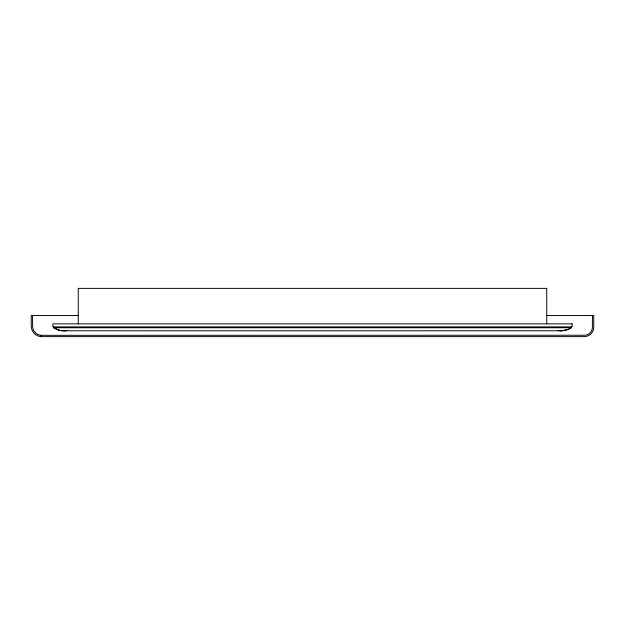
<?xml version="1.0" encoding="UTF-8"?>
<svg xmlns="http://www.w3.org/2000/svg" width="625" height="625" viewBox="0 0 625 625"><rect width="100%" height="100%" fill="white"/><g stroke="black" fill="none" stroke-linecap="round" stroke-linejoin="round"><path stroke-width="0.94" d="M546.742 315.508L593.742 315.508L593.75 327.102A9.516 9.516 0 0 1 584.234 336.625L40.766 336.625L40.875 335.328L585.305 335.25A8.219 8.219 0 0 0 592.375 328.18L592.453 315.508M63.617 330.781L561.383 330.781L568.188 329.414L571.25 327.75L571.25 326.891M78.258 315.508L31.258 315.508L31.25 326.062A10.617 10.617 0 0 0 40.766 336.625M561.383 330.781L557.914 330.438A17.578 17.578 0 0 0 571.25 327.75L53.75 327.75L53.75 326.891M40.875 335.328L39.781 335.141A9.312 9.312 0 0 1 32.617 327.203L32.547 315.508M546.742 323.859L546.742 288.375L78.258 288.375L78.258 323.859M572.117 323.859L52.883 323.859L52.883 326.891L572.117 326.891L572.117 323.859M61.875 330.695L58.453 330.008L53.75 327.75A17.578 17.578 0 0 0 67.086 330.438A34.992 24.742 90 0 1 61.875 330.695"/></g></svg>
